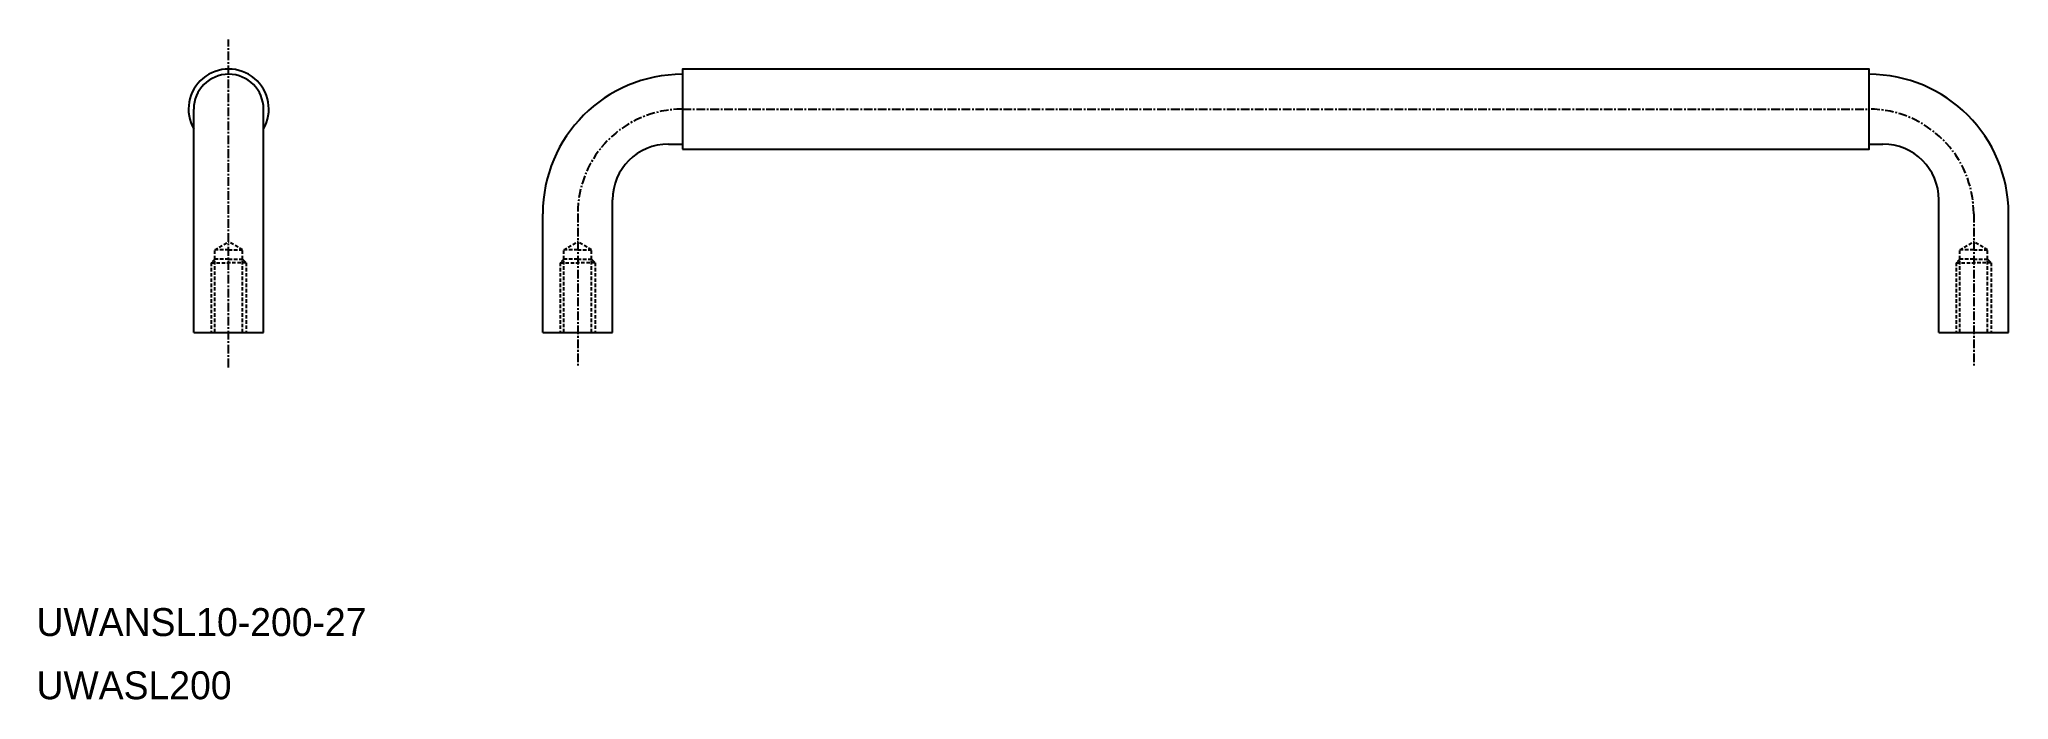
# Model space of a CAD drawing. Extents: x -6000 to -5718, y -1224 to -1130.
import ezdxf

# ---------------------------------------------------------------- set-up
doc = ezdxf.new("R2010")
doc.units = 0
doc.linetypes.add('CENTER', pattern=[2, 1.25, -0.25, 0.25, -0.25])
doc.linetypes.add('DASHED', pattern=[0.75, 0.5, -0.25])
doc.layers.get('0').update_dxf_attribs({"linetype": 'CONTINUOUS'})
doc.layers.add('CENTER', color=1, linetype='CENTER')

msp = doc.modelspace()

# ---------------------------------------------------------------- linework, layer by layer
at = {"color": 7, "linetype": 'CONTINUOUS'}
for p, q in [((-5978.13, -1171.58), (-5978.13, -1139.58)), ((-5968.13, -1171.58), (-5968.13, -1139.58)), ((-5918.13, -1171.58), (-5918.13, -1152.58)), ((-5728.13, -1171.58), (-5728.13, -1152.58)), ((-5928.13, -1171.58), (-5928.13, -1154.58)), ((-5718.13, -1171.58), (-5718.13, -1154.58)), ((-5978.13, -1171.58), (-5968.13, -1171.58)), ((-5928.13, -1171.58), (-5918.13, -1171.58)), ((-5728.13, -1171.58), (-5718.13, -1171.58))]:
    msp.add_line(p, q, dxfattribs=at)
for p, q in [((-5968.13, -1155.58), (-5968.13, -1155.58)), ((-5968.13, -1163.58), (-5968.13, -1163.58))]:
    msp.add_line(p, q)
at = {"color": 3, "linetype": 'DASHED'}
for p, q in [((-5975.13, -1159.73), (-5973.13, -1158.57)), ((-5971.13, -1159.73), (-5973.13, -1158.57)), ((-5925.13, -1159.73), (-5923.13, -1158.57)), ((-5921.13, -1159.73), (-5923.13, -1158.57)), ((-5725.13, -1159.73), (-5723.13, -1158.57)), ((-5721.13, -1159.73), (-5723.13, -1158.57)), ((-5975.13, -1161.08), (-5975.63, -1161.58)), ((-5975.63, -1161.58), (-5975.63, -1171.58)), ((-5975.63, -1161.58), (-5973.13, -1161.58)), ((-5975.13, -1171.58), (-5975.13, -1159.73)), ((-5973.13, -1159.73), (-5975.13, -1159.73)), ((-5973.13, -1161.08), (-5975.13, -1161.08)), ((-5973.13, -1159.73), (-5971.13, -1159.73)), ((-5973.13, -1161.08), (-5971.13, -1161.08)), ((-5970.63, -1161.58), (-5973.13, -1161.58)), ((-5971.13, -1171.58), (-5971.13, -1159.73)), ((-5971.13, -1161.08), (-5970.63, -1161.58)), ((-5970.63, -1161.58), (-5970.63, -1171.58)), ((-5925.13, -1161.08), (-5925.63, -1161.58)), ((-5925.63, -1161.58), (-5925.63, -1171.58)), ((-5925.63, -1161.58), (-5923.13, -1161.58)), ((-5925.13, -1171.58), (-5925.13, -1159.73)), ((-5923.13, -1159.73), (-5925.13, -1159.73)), ((-5923.13, -1161.08), (-5925.13, -1161.08)), ((-5923.13, -1159.73), (-5921.13, -1159.73)), ((-5923.13, -1161.08), (-5921.13, -1161.08)), ((-5920.63, -1161.58), (-5923.13, -1161.58)), ((-5921.13, -1171.58), (-5921.13, -1159.73)), ((-5921.13, -1161.08), (-5920.63, -1161.58)), ((-5920.63, -1161.58), (-5920.63, -1171.58)), ((-5725.13, -1161.08), (-5725.63, -1161.58)), ((-5725.63, -1161.58), (-5725.63, -1171.58)), ((-5725.63, -1161.58), (-5723.13, -1161.58)), ((-5725.13, -1171.58), (-5725.13, -1159.73)), ((-5723.13, -1159.73), (-5725.13, -1159.73)), ((-5723.13, -1161.08), (-5725.13, -1161.08)), ((-5723.13, -1159.73), (-5721.13, -1159.73)), ((-5723.13, -1161.08), (-5721.13, -1161.08)), ((-5720.63, -1161.58), (-5723.13, -1161.58)), ((-5721.13, -1171.58), (-5721.13, -1159.73)), ((-5721.13, -1161.08), (-5720.63, -1161.58)), ((-5720.63, -1161.58), (-5720.63, -1171.58))]:
    msp.add_line(p, q, dxfattribs=at)
at = {"color": 7, "linetype": 'CONTINUOUS'}
msp.add_lwpolyline([(-5908.13, -1145.33), (-5738.13, -1145.33), (-5738.13, -1133.83), (-5908.13, -1133.83)], close=True, dxfattribs=at)
for points in [[(-5910.13, -1144.58), (-5908.13, -1144.58)], [(-5738.13, -1144.58), (-5736.13, -1144.58)]]:
    msp.add_lwpolyline(points, dxfattribs=at)
for centre, radius, start, end in [((-5973.13, -1139.58), 5.75, 330.4082, 209.5918), ((-5973.13, -1139.58), 5, 0, 180), ((-5908.13, -1154.58), 20, 90, 180), ((-5738.13, -1154.58), 20, 0, 90), ((-5910.13, -1152.58), 8, 90, 180), ((-5736.13, -1152.58), 8, 0, 90)]:
    msp.add_arc(centre, radius, start, end, dxfattribs=at)
at = {"layer": 'CENTER', "color": 1, "linetype": 'CENTER'}
for p, q in [((-5973.13, -1176.58), (-5973.13, -1129.58)), ((-5923.13, -1154.58), (-5923.13, -1176.58)), ((-5723.13, -1154.58), (-5723.13, -1176.58))]:
    msp.add_line(p, q, dxfattribs=at)
msp.add_lwpolyline([(-5908.13, -1139.58), (-5890.13, -1139.58), (-5738.13, -1139.58)], dxfattribs=at)
for centre, start, end in [((-5908.13, -1154.58), 90, 180), ((-5738.13, -1154.58), 0, 90)]:
    msp.add_arc(centre, 15, start, end, dxfattribs=at)

# ---------------------------------------------------------------- texts
for s, p in [('UWANSL10-200-27', (-6000.66, -1215.08)), ('UWASL200', (-6000.66, -1224.14))]:
    msp.add_text(s, height=4).set_placement(p)

doc.saveas('drawing.dxf')
